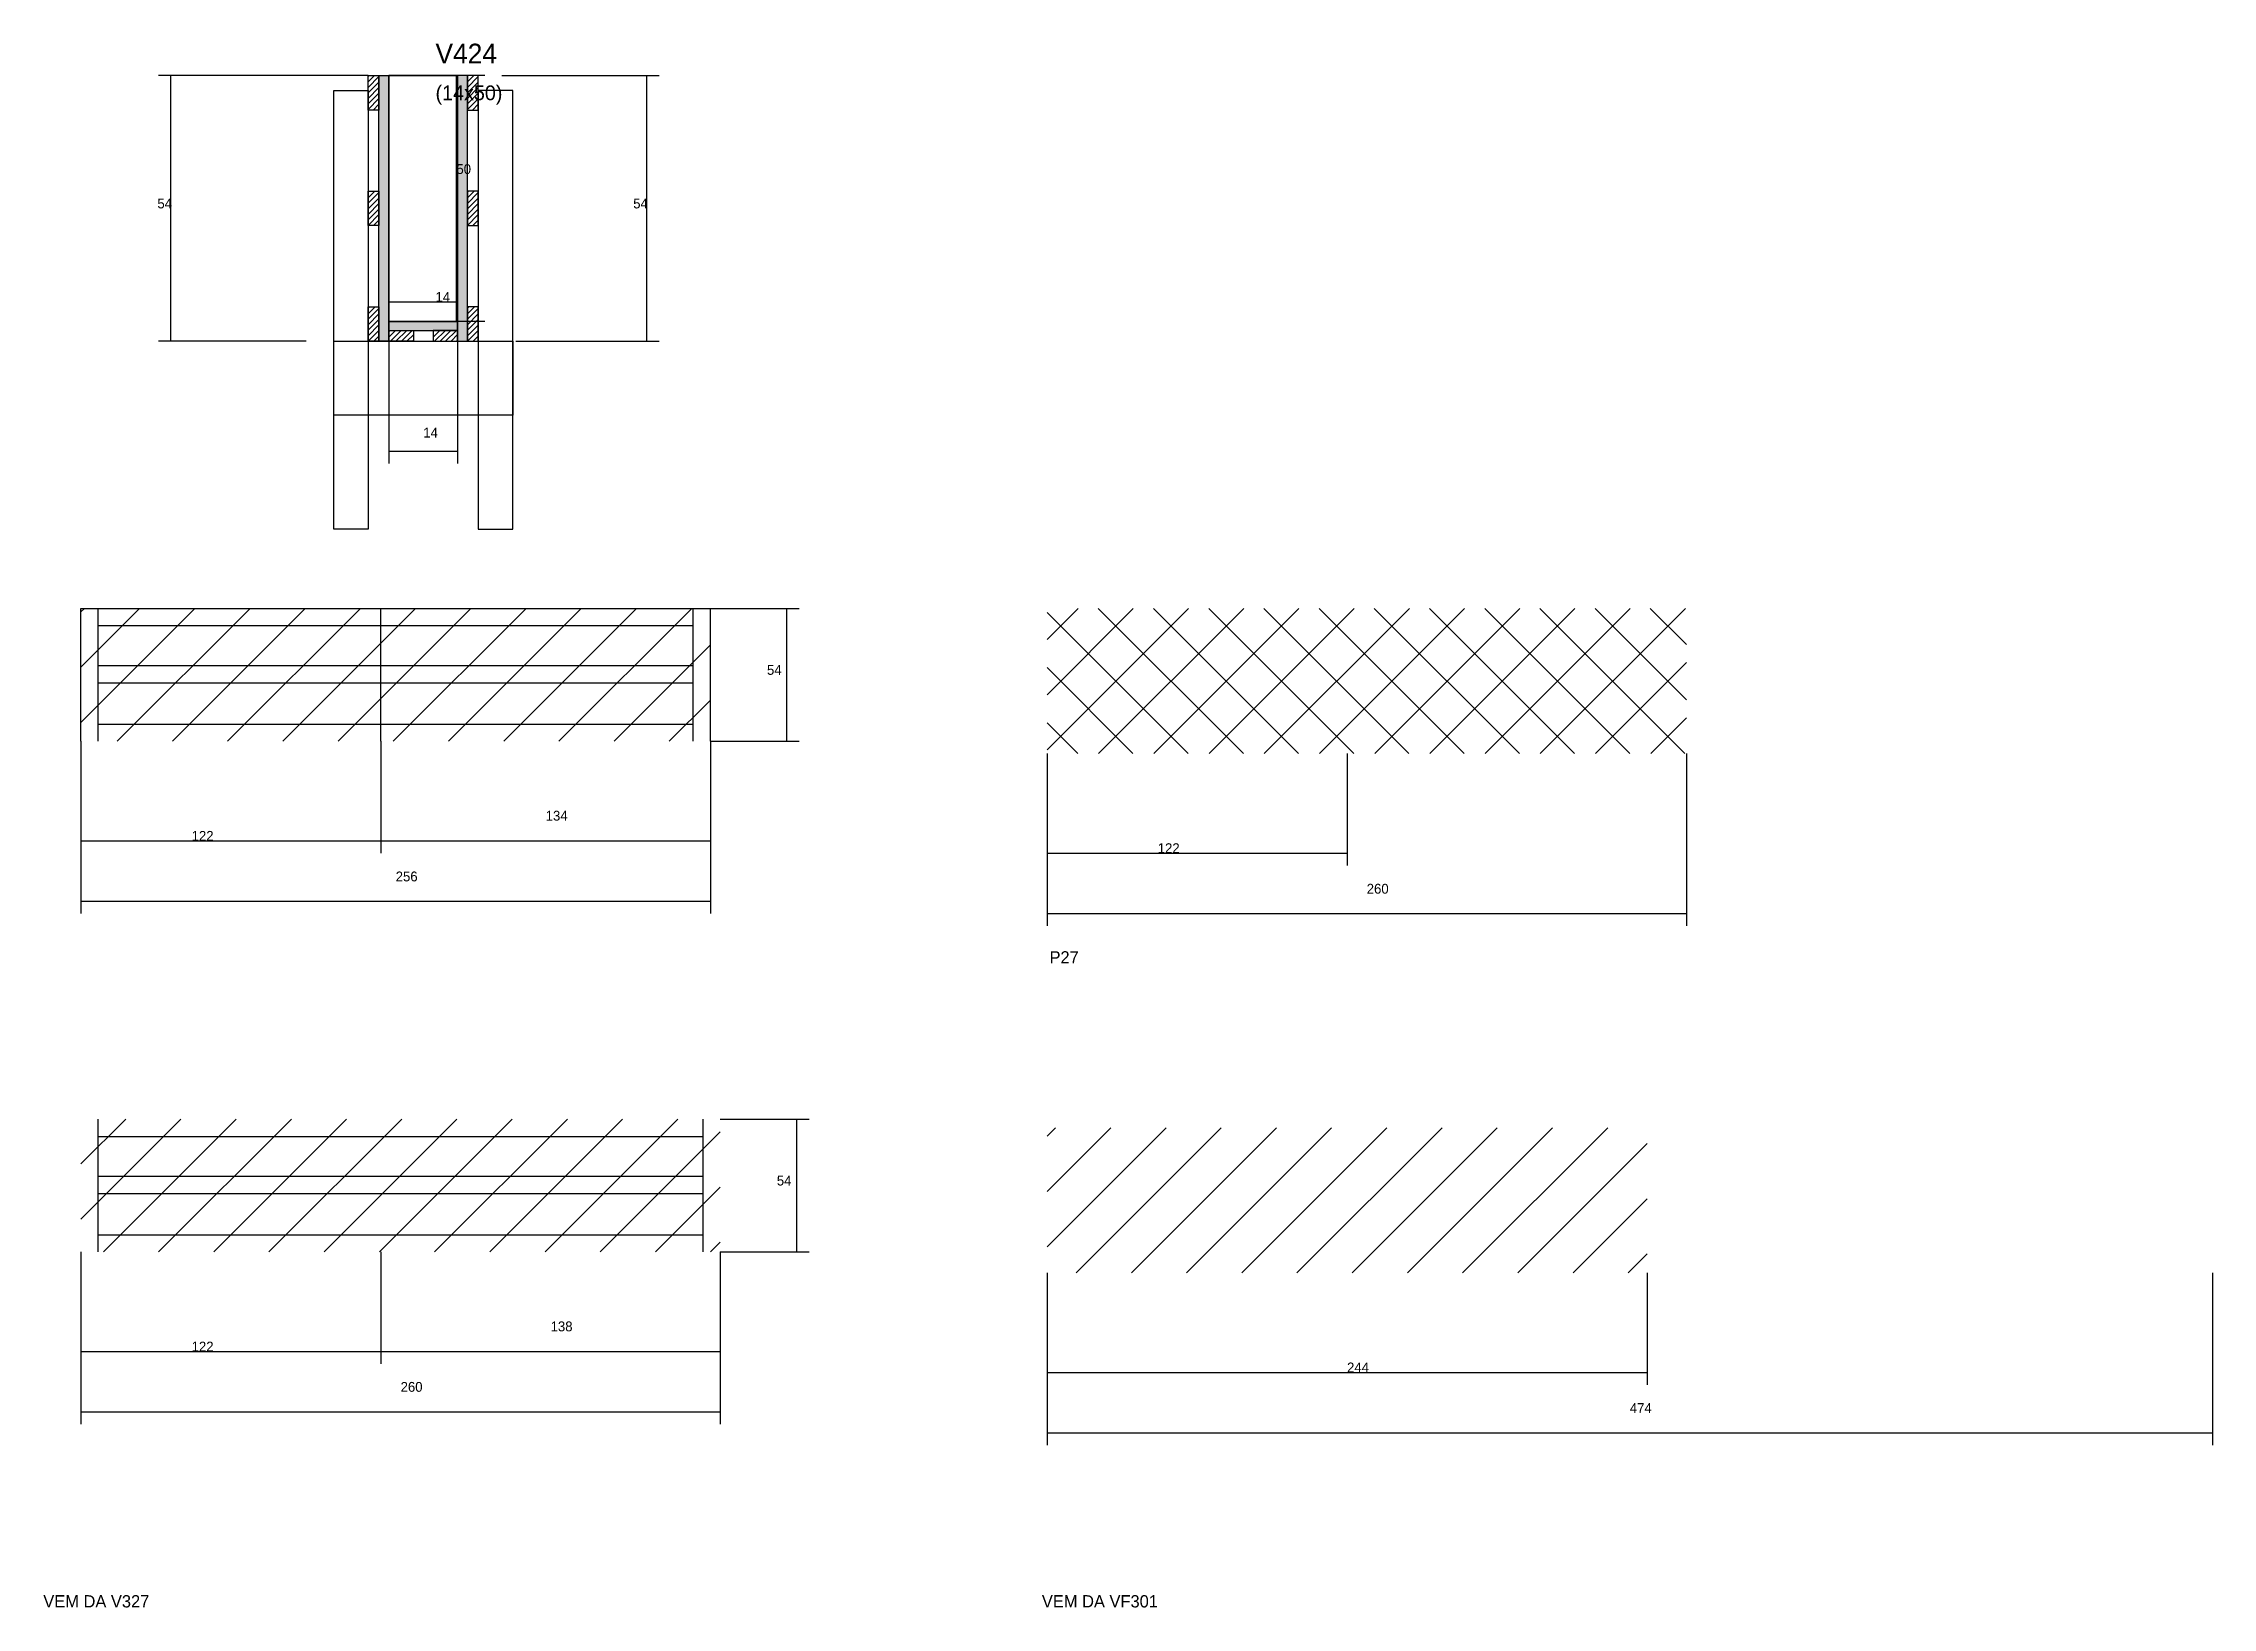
# Model space of a CAD drawing. Header units: metres. Extents: x 7960 to 8843, y 1666 to 2302.
import ezdxf

# ---------------------------------------------------------------- set-up
doc = ezdxf.new("R2010")
doc.units = ezdxf.units.M
for name, color, linetype in [('CONCRETO', 251, 'Continuous'), ('COTA', 241, 'Continuous'), ('Cota Seção (2x)', 4, 'Continuous'), ('Hachura', 253, 'Continuous'), ('Madeira', 126, 'Continuous'), ('NOMENCLATURA', 7, 'Continuous'), ('Painéis', 200, 'Continuous'), ('REAPROVEITAMENTO', 251, 'Continuous'), ('SARR_2.2x7', 40, 'Continuous'), ('SARR_3.5x7', 81, 'Continuous'), ('Texto Seção', 7, 'Continuous')]:
    doc.layers.add(name, color=color, linetype=linetype)

msp = doc.modelspace()

# ---------------------------------------------------------------- hatches: boundary and pattern name
at = {"layer": 'Hachura'}
h = msp.add_hatch(dxfattribs=at)
h.set_pattern_fill('ANSI31', scale=0.5)
h.paths.add_polyline_path([(8096.9, 2275.3), (8092.5, 2275.3), (8092.5, 2275.3), (8092.5, 2289.3), (8092.5, 2289.3), (8096.9, 2289.3), (8096.9, 2289.3), (8096.9, 2275.3)])
h = msp.add_hatch(color=8, dxfattribs=at)
h.dxf.hatch_style = 1
h.paths.add_polyline_path([(8100.9, 2289.3), (8096.9, 2289.3), (8096.9, 2289.3), (8096.9, 2181.3), (8096.9, 2181.3), (8100.9, 2181.3), (8100.9, 2181.3), (8100.9, 2289.3)])
h = msp.add_hatch(color=8, dxfattribs=at)
h.dxf.hatch_style = 1
h.paths.add_polyline_path([(8132.9, 2289.3), (8128.9, 2289.3), (8128.9, 2289.3), (8128.9, 2181.3), (8128.9, 2181.3), (8132.9, 2181.3), (8132.9, 2181.3), (8132.9, 2289.3)])
h = msp.add_hatch(dxfattribs=at)
h.set_pattern_fill('ANSI31', scale=0.5)
h.paths.add_polyline_path([(8132.9, 2275.3), (8137.3, 2275.3), (8137.3, 2275.3), (8137.3, 2289.3), (8137.3, 2289.3), (8132.9, 2289.3), (8132.9, 2289.3), (8132.9, 2275.3)])
h = msp.add_hatch(dxfattribs=at)
h.set_pattern_fill('ANSI31', scale=0.5)
h.paths.add_polyline_path([(8096.9, 2228.3), (8092.5, 2228.3), (8092.5, 2228.3), (8092.5, 2242.3), (8092.5, 2242.3), (8096.9, 2242.3), (8096.9, 2242.3), (8096.9, 2228.3)])
h = msp.add_hatch(dxfattribs=at)
h.set_pattern_fill('ANSI31', scale=0.5)
h.paths.add_polyline_path([(8132.9, 2228.3), (8137.3, 2228.3), (8137.3, 2228.3), (8137.3, 2242.3), (8137.3, 2242.3), (8132.9, 2242.3), (8132.9, 2242.3), (8132.9, 2228.3)])
h = msp.add_hatch(dxfattribs=at)
h.set_pattern_fill('ANSI31', scale=0.5)
h.paths.add_polyline_path([(8096.9, 2181.3), (8092.5, 2181.3), (8092.5, 2181.3), (8092.5, 2195.3), (8092.5, 2195.3), (8096.9, 2195.3), (8096.9, 2195.3), (8096.9, 2181.3)])
h = msp.add_hatch(color=8, dxfattribs=at)
h.dxf.hatch_style = 1
h.paths.add_polyline_path([(8128.9, 2185.7), (8128.9, 2189.3), (8128.9, 2189.3), (8100.9, 2189.3), (8100.9, 2189.3), (8100.9, 2185.7), (8100.9, 2185.7), (8128.9, 2185.7)])
h = msp.add_hatch(dxfattribs=at)
h.set_pattern_fill('ANSI31', scale=0.5)
h.paths.add_polyline_path([(8132.9, 2181.3), (8137.3, 2181.3), (8137.3, 2181.3), (8137.3, 2195.3), (8137.3, 2195.3), (8132.9, 2195.3), (8132.9, 2195.3), (8132.9, 2181.3)])
h = msp.add_hatch(dxfattribs=at)
h.set_pattern_fill('ANSI31', scale=0.5)
h.paths.add_polyline_path([(8100.9, 2181.3), (8100.9, 2185.7), (8100.9, 2185.7), (8110.9, 2185.7), (8110.9, 2185.7), (8110.9, 2181.3), (8110.9, 2181.3), (8100.9, 2181.3)])
h = msp.add_hatch(dxfattribs=at)
h.set_pattern_fill('ANSI31', scale=0.5)
h.paths.add_polyline_path([(8128.9, 2181.3), (8128.9, 2185.7), (8128.9, 2185.7), (8118.9, 2185.7), (8118.9, 2185.7), (8118.9, 2181.3), (8118.9, 2181.3), (8128.9, 2181.3)])
at = {"layer": 'REAPROVEITAMENTO'}
h = msp.add_hatch(dxfattribs=at)
h.set_pattern_fill('ANSI31', scale=5)
h.paths.add_polyline_path([(8231.7, 2018.6), (8231.7, 2072.6), (8231.7, 2072.6), (7975.7, 2072.6), (7975.7, 2072.6), (7975.7, 2018.6), (7975.7, 2018.6), (8231.7, 2018.6)])
h = msp.add_hatch(dxfattribs=at)
h.set_pattern_fill('ANSI37', scale=5)
h.paths.add_polyline_path([(8628.6, 2013.6), (8628.6, 2072.6), (8628.6, 2072.6), (8368.6, 2072.6), (8368.6, 2072.6), (8368.6, 2013.6), (8368.6, 2013.6), (8628.6, 2013.6)])
h = msp.add_hatch(dxfattribs=at)
h.set_pattern_fill('ANSI31', scale=5)
h.paths.add_polyline_path([(8235.7, 1810.9), (8235.7, 1864.9), (8235.7, 1864.9), (7975.7, 1864.9), (7975.7, 1864.9), (7975.7, 1810.9), (7975.7, 1810.9), (8235.7, 1810.9)])
h = msp.add_hatch(dxfattribs=at)
h.set_pattern_fill('ANSI31', scale=5)
h.paths.add_polyline_path([(8612.6, 1802.4), (8612.6, 1861.4), (8612.6, 1861.4), (8368.6, 1861.4), (8368.6, 1861.4), (8368.6, 1802.4), (8368.6, 1802.4), (8612.6, 1802.4)])

# ---------------------------------------------------------------- linework, layer by layer
at = {"layer": 'CONCRETO'}
for points in [[(8100.9, 2289.3), (8100.9, 2289.3), (8128.9, 2289.3), (8128.9, 2261.3), (8128.9, 2261.3), (8128.9, 2189.3), (8100.9, 2189.3), (8100.9, 2289.3)], [(8100.9, 2189.3), (8128.9, 2189.3), (8128.9, 2289.3), (8100.9, 2289.3)]]:
    msp.add_lwpolyline(points, close=True, dxfattribs=at)
at = {"layer": 'COTA'}
for p, q in [((8092.5, 2289.3), (8007.3, 2289.3)), ((8012.3, 2181.3), (8012.3, 2289.3)), ((8146.9, 2289.3), (8210.8, 2289.3)), ((8205.8, 2181.3), (8205.8, 2289.3)), ((8067.3, 2181.3), (8007.3, 2181.3)), ((8100.9, 2181.3), (8100.9, 2131.6)), ((8128.9, 2181.3), (8128.9, 2131.6)), ((8152.5, 2181.3), (8210.8, 2181.3)), ((8100.9, 2136.6), (8128.9, 2136.6)), ((8231.7, 2072.6), (8267.8, 2072.6)), ((8262.8, 2018.6), (8262.8, 2072.6)), ((7975.7, 2018.6), (7975.7, 1973.1)), ((7975.7, 2018.6), (7975.7, 1948.5)), ((8097.7, 2018.6), (8097.7, 1973.1)), ((8097.7, 2018.6), (8097.7, 1973.1)), ((8231.7, 2018.6), (8231.7, 1973.1)), ((8231.7, 2018.6), (8231.7, 1948.5)), ((8231.7, 2018.6), (8267.8, 2018.6)), ((8368.6, 2013.6), (8368.6, 1968.1)), ((8368.6, 2013.6), (8368.6, 1943.5)), ((8490.6, 2013.6), (8490.6, 1968.1)), ((8628.6, 2013.6), (8628.6, 1943.5)), ((7975.7, 1978.1), (8097.7, 1978.1)), ((8097.7, 1978.1), (8231.7, 1978.1)), ((8368.6, 1973.1), (8490.6, 1973.1)), ((7975.7, 1953.5), (8231.7, 1953.5)), ((8368.6, 1948.5), (8628.6, 1948.5)), ((8235.7, 1864.9), (8271.8, 1864.9)), ((8266.8, 1810.9), (8266.8, 1864.9)), ((7975.7, 1810.9), (7975.7, 1765.4)), ((7975.7, 1810.9), (7975.7, 1740.9)), ((8097.7, 1810.9), (8097.7, 1765.4)), ((8097.7, 1810.9), (8097.7, 1765.4)), ((8235.7, 1810.9), (8235.7, 1765.4)), ((8235.7, 1810.9), (8235.7, 1740.9)), ((8235.7, 1810.9), (8271.8, 1810.9)), ((8368.6, 1802.4), (8368.6, 1756.9)), ((8368.6, 1802.4), (8368.6, 1732.3)), ((8612.6, 1802.4), (8612.6, 1756.9)), ((8842.6, 1802.4), (8842.6, 1732.3)), ((7975.7, 1770.4), (8097.7, 1770.4)), ((8097.7, 1770.4), (8235.7, 1770.4)), ((8368.6, 1761.9), (8612.6, 1761.9)), ((7975.7, 1745.9), (8235.7, 1745.9)), ((8368.6, 1737.3), (8842.6, 1737.3))]:
    msp.add_line(p, q, dxfattribs=at)
at = {"layer": 'Cota Seção (2x)'}
for p, q in [((8139.9, 2289.3), (8123.4, 2289.3)), ((8128.4, 2189.3), (8128.4, 2289.3)), ((8100.9, 2181.3), (8100.9, 2202.3)), ((8100.9, 2197.3), (8128.9, 2197.3)), ((8128.9, 2181.3), (8128.9, 2202.3)), ((8139.9, 2189.3), (8123.4, 2189.3))]:
    msp.add_line(p, q, dxfattribs=at)
at = {"layer": 'Madeira'}
for points in [[(8096.9, 2275.3), (8092.5, 2275.3), (8092.5, 2289.3), (8096.9, 2289.3)], [(8132.9, 2275.3), (8137.3, 2275.3), (8137.3, 2289.3), (8132.9, 2289.3)], [(8096.9, 2228.3), (8092.5, 2228.3), (8092.5, 2242.3), (8096.9, 2242.3)], [(8132.9, 2228.3), (8137.3, 2228.3), (8137.3, 2242.3), (8132.9, 2242.3)], [(8096.9, 2181.3), (8092.5, 2181.3), (8092.5, 2195.3), (8096.9, 2195.3)], [(8132.9, 2181.3), (8137.3, 2181.3), (8137.3, 2195.3), (8132.9, 2195.3)], [(8100.9, 2181.3), (8100.9, 2185.7), (8110.9, 2185.7), (8110.9, 2181.3)], [(8128.9, 2181.3), (8128.9, 2185.7), (8118.9, 2185.7), (8118.9, 2181.3)]]:
    msp.add_lwpolyline(points, close=True, dxfattribs=at)
at = {"layer": 'Painéis'}
for p, q in [((8100.9, 2181.3), (8100.9, 2289.3)), ((8128.9, 2181.3), (8128.9, 2289.3)), ((8100.9, 2189.3), (8128.9, 2189.3)), ((8100.9, 2185.7), (8100.9, 2189.3)), ((8128.9, 2185.7), (8128.9, 2189.3)), ((7975.7, 2072.6), (8231.7, 2072.6)), ((7975.7, 2018.6), (7975.7, 2072.6)), ((8097.7, 2018.6), (8097.7, 2072.6)), ((8231.7, 2018.6), (8231.7, 2072.6))]:
    msp.add_line(p, q, dxfattribs=at)
for points in [[(8096.9, 2289.3), (8100.9, 2289.3), (8100.9, 2181.3), (8096.9, 2181.3)], [(8132.9, 2289.3), (8128.9, 2289.3), (8128.9, 2181.3), (8132.9, 2181.3)], [(8128.9, 2185.7), (8128.9, 2189.3), (8100.9, 2189.3), (8100.9, 2185.7)]]:
    msp.add_lwpolyline(points, close=True, dxfattribs=at)
at = {"layer": 'SARR_2.2x7'}
for p, q in [((7982.7, 2018.6), (7982.7, 2072.6)), ((7982.7, 2065.6), (8097.7, 2065.6)), ((8097.7, 2065.6), (8224.7, 2065.6)), ((8224.7, 2018.6), (8224.7, 2072.6)), ((7982.7, 2049.4), (8097.7, 2049.4)), ((8097.7, 2049.4), (8224.7, 2049.4)), ((7982.7, 2042.4), (8097.7, 2042.4)), ((8097.7, 2042.4), (8224.7, 2042.4)), ((7982.7, 2025.6), (8097.7, 2025.6)), ((8097.7, 2025.6), (8224.7, 2025.6)), ((7982.7, 1810.9), (7982.7, 1864.9)), ((8228.7, 1810.9), (8228.7, 1864.9)), ((7982.7, 1857.9), (8097.7, 1857.9)), ((8097.7, 1857.9), (8228.7, 1857.9)), ((7982.7, 1841.7), (8097.7, 1841.7)), ((8097.7, 1841.7), (8228.7, 1841.7)), ((7982.7, 1834.7), (8097.7, 1834.7)), ((8097.7, 1834.7), (8228.7, 1834.7)), ((7982.7, 1817.9), (8097.7, 1817.9)), ((8097.7, 1817.9), (8228.7, 1817.9))]:
    msp.add_line(p, q, dxfattribs=at)
at = {"layer": 'SARR_3.5x7'}
for points in [[(8078.5, 2283.3), (8092.5, 2283.3), (8092.5, 2104.8), (8078.5, 2104.8)], [(8151.3, 2283.3), (8137.3, 2283.3), (8137.3, 2104.8), (8151.3, 2104.8)], [(8078.5, 2181.3), (8151.3, 2181.3), (8151.3, 2151.2), (8078.5, 2151.2)]]:
    msp.add_lwpolyline(points, close=True, dxfattribs=at)

# ---------------------------------------------------------------- texts
at = {"layer": 'COTA'}
for s, p in [('54', (8006.8, 2235.3)), ('54', (8200.3, 2235.3)), ('14', (8114.9, 2142.1)), ('54', (8254.7, 2045.6)), ('134', (8164.7, 1986.3)), ('122', (8020.7, 1978.1)), ('122', (8413.6, 1973.1)), ('256', (8103.7, 1961.6)), ('260', (8498.6, 1956.6)), ('54', (8258.7, 1837.9)), ('138', (8166.7, 1778.6)), ('122', (8020.7, 1770.4)), ('244', (8490.6, 1761.9)), ('260', (8105.7, 1754)), ('474', (8605.6, 1745.4))]:
    msp.add_text(s, height=4, dxfattribs=at).set_placement(p)
at = {"layer": 'Cota Seção (2x)'}
for s, p in [('50', (8128.4, 2249.3)), ('14', (8119.9, 2197.3))]:
    msp.add_text(s, height=4, dxfattribs=at).set_placement(p)
at = {"layer": 'NOMENCLATURA'}
msp.add_text('P27', height=5, dxfattribs=at).set_placement((8369.6, 1928.2))
at = {"layer": 'Texto Seção'}
for s, height, p in [('V424', 8, (8119.9, 2294.3)), ('(14x50)', 6, (8119.9, 2279.3)), ('VEM DA V327', 5, (7960.4, 1666.3)), ('VEM DA VF301', 5, (8366.5, 1666.3))]:
    msp.add_text(s, height=height, dxfattribs=at).set_placement(p)

doc.saveas('drawing.dxf')
